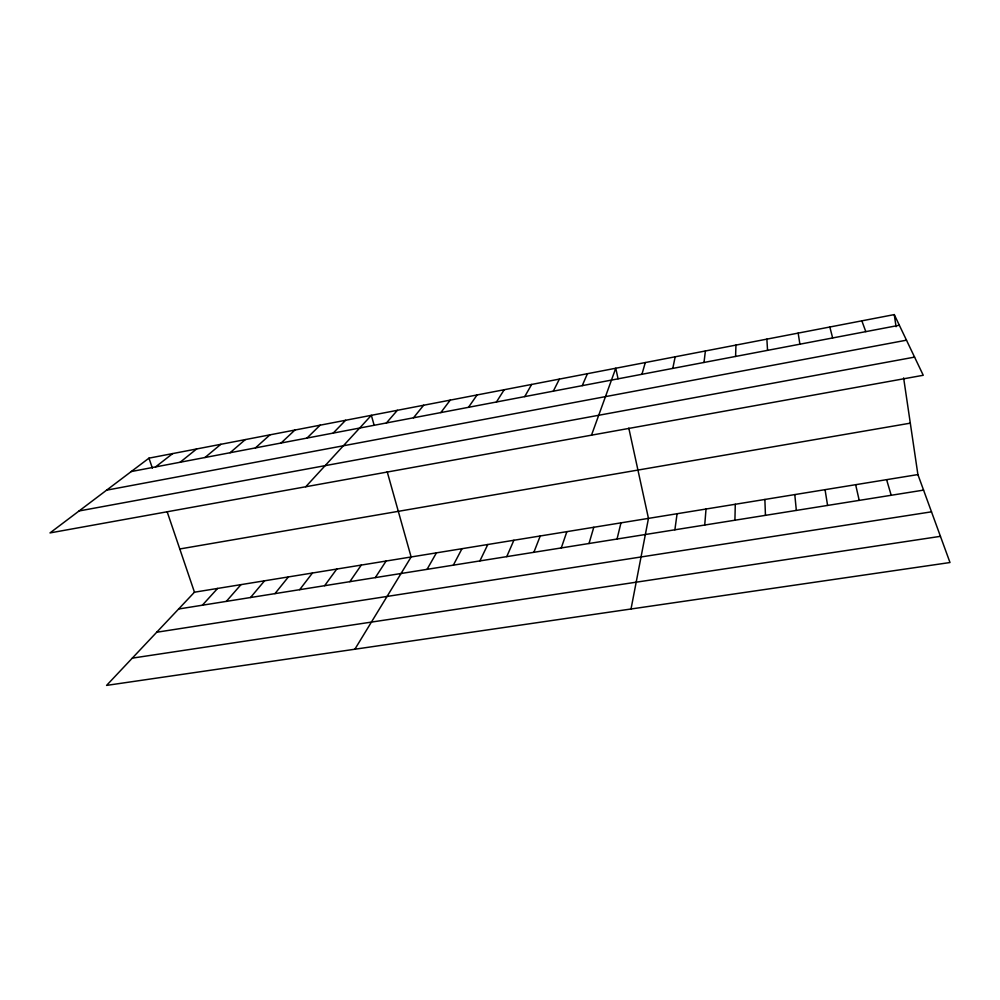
<?xml version="1.0" encoding="UTF-8"?>
<svg xmlns="http://www.w3.org/2000/svg" width="1000" height="1000" viewBox="0 0 1000 1000"><rect width="100%" height="100%" fill="white"/><g stroke="black" fill="none" stroke-linecap="round" stroke-linejoin="round"><path stroke-width="1.5" d="M734.912 520.225L735.288 504.275M735.588 356.438L735.95 345.087M704.725 525.037L706.025 509.025M704 362.463L705.387 350.975M674.875 529.8L677.087 513.737M631.025 608.987L648.462 518.387L628.8 428.1M672.788 368.4L675.175 356.8M617.038 539.038L620.975 522.85M641.95 374.275L645.3 362.55M589.012 543.5L593.787 527.275M561.287 547.925L566.875 531.65M591.5 435.175L615.763 368.237L618.062 378.762M533.875 552.3L540.237 535.988M582.225 385.65L587.425 373.7M506.737 556.638L513.888 540.262M479.9 560.913L487.8 544.513M553.312 391.163L559.388 379.1M453.338 565.163L461.975 548.713M524.725 396.613L531.65 384.438M427.05 569.35L436.425 552.863M354.862 649.225L411.125 556.975L387.2 471.737M496.45 401.987L504.212 389.725M375.312 577.612L386.087 561.05M349.837 581.675L361.287 565.075M468.488 407.325L477.075 394.95M324.625 585.7L336.75 569.075M440.825 412.587L450.225 400.125M299.662 589.688L312.438 573.025M274.962 593.625L288.375 576.938M413.475 417.8L423.65 405.238M250.512 597.525L264.55 580.812M386.425 422.95L397.362 410.3M226.312 601.388L240.963 584.65M202.35 605.212L217.6 588.438M305.738 486.763L371.35 415.312L374.137 425.225M917.9 474.575L194.462 592.2L106.575 685.4L950 562.525L917.9 474.575L903.625 377.912M333.188 433.088L345.613 420.275M306.988 438.075L320.138 425.175M281.075 443.013L294.925 430.037M255.438 447.9L269.975 434.837M230.075 452.738L245.287 439.6M204.975 457.512L220.837 444.3M180.125 462.25L196.637 448.963M155.55 466.925L172.688 453.575M148.975 458.15L50 532.925L923.25 375.275L894.262 314.6L148.975 458.15L152.35 468.1M131.213 471.562L899.35 325.25M106.587 490.175L906.488 340.188M79.075 510.962L914.575 357.113M179.788 548.975L910.312 423.162M178.625 609L923.575 490.112M156.713 632.238L931.5 511.825M132.287 658.138L940.45 536.337M861.85 320.838L865.8 331.637M167.237 512L194.462 592.2M886.6 479.663L891.2 495.275M829.825 327.013L832.65 337.95M855.65 484.7L859.212 500.387M825.05 489.675L827.588 505.425M798.162 333.1L799.9 344.188M894.262 314.6L896.062 326.712M794.788 494.6L796.338 510.412M766.875 339.137L767.55 350.35M764.875 499.462L765.45 515.35"/></g></svg>
